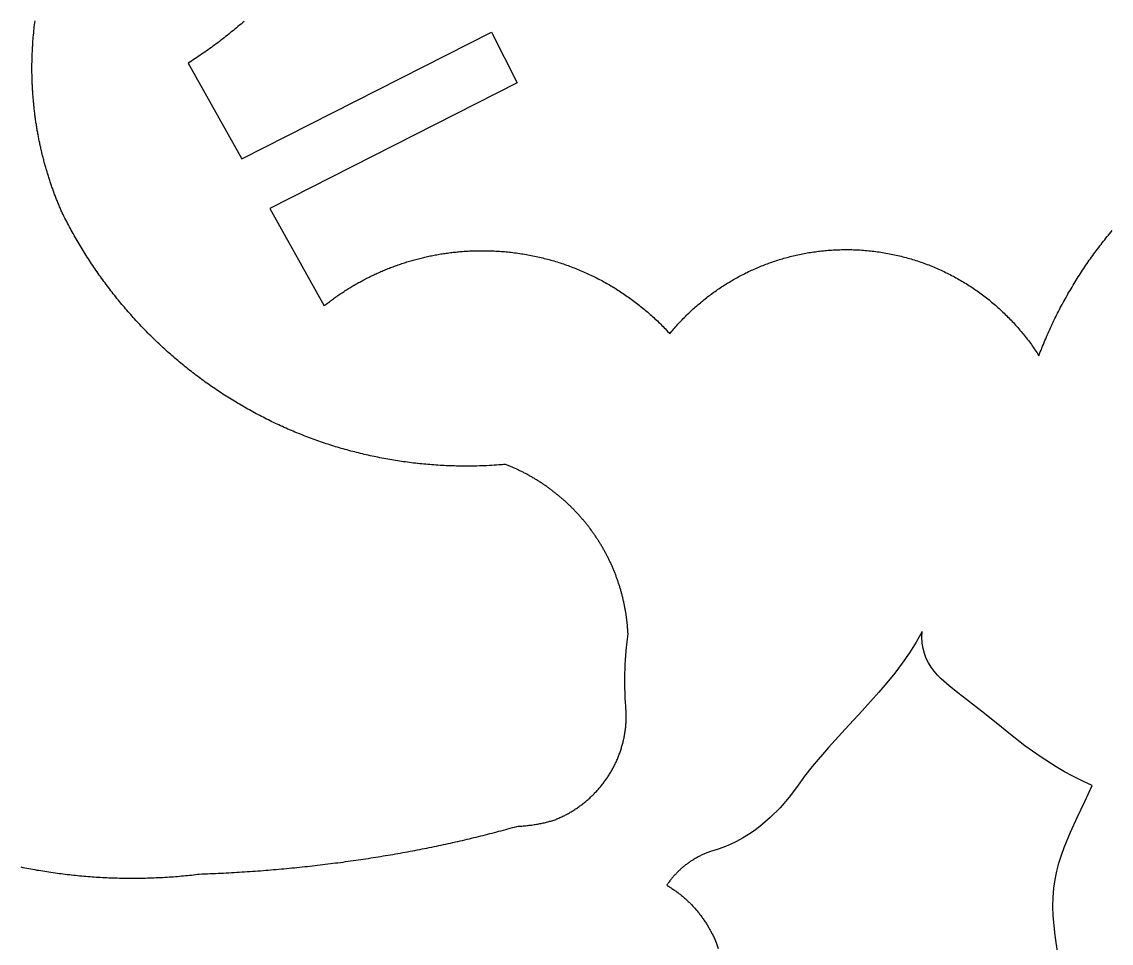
# Model space of a CAD drawing. Extents: x -331 to 1103, y -532 to 1751.
# Drawn here: x 73.6 to 306.9, y 904.9 to 1102.1 of the extents above; entities that cross this region are included whole.
import ezdxf

# ---------------------------------------------------------------- set-up
doc = ezdxf.new("R2010")
doc.units = 0
doc.layers.add('Default_Layer', color=1, linetype='CONTINUOUS')

msp = doc.modelspace()

# ---------------------------------------------------------------- linework, layer by layer
at = {"layer": 'Default_Layer'}
for points in [[(73.39, 921.21), (73.82, 921.13), (74.25, 921.04), (74.67, 920.96), (75.1, 920.88), (75.53, 920.8), (75.96, 920.72), (76.39, 920.64), (76.82, 920.56), (77.25, 920.49), (77.68, 920.42), (78.12, 920.35), (78.55, 920.28), (78.98, 920.21), (79.42, 920.14), (79.85, 920.08), (80.29, 920.01), (80.72, 919.95), (81.16, 919.89), (81.6, 919.83), (82.04, 919.78), (82.47, 919.72), (82.91, 919.67), (83.35, 919.62), (83.79, 919.57), (84.23, 919.52), (84.67, 919.47), (85.12, 919.42), (85.56, 919.38), (86, 919.34), (86.44, 919.3), (86.89, 919.26), (87.33, 919.22), (87.78, 919.18), (88.22, 919.15), (88.67, 919.12), (89.11, 919.08), (89.56, 919.05), (90.01, 919.03), (90.46, 919), (90.9, 918.98), (91.35, 918.95), (91.8, 918.93), (92.25, 918.91), (92.7, 918.89), (93.15, 918.88), (93.6, 918.86), (94.05, 918.85), (94.51, 918.84), (94.96, 918.83), (95.41, 918.82), (95.86, 918.82), (96.32, 918.81), (96.77, 918.81), (97.23, 918.81), (97.7, 918.81), (98.18, 918.81), (98.65, 918.82), (99.12, 918.82), (99.6, 918.83), (100.07, 918.84), (100.54, 918.85), (101.01, 918.87), (101.48, 918.88), (101.94, 918.9), (102.41, 918.92), (102.87, 918.94), (103.33, 918.96), (103.79, 918.99), (104.25, 919.01), (104.71, 919.04), (105.16, 919.07), (105.61, 919.1), (106.06, 919.13), (106.51, 919.17), (106.95, 919.2), (107.39, 919.24), (107.83, 919.28), (108.26, 919.32), (108.7, 919.36), (109.12, 919.4), (109.55, 919.45), (109.97, 919.49), (110.39, 919.54), (110.8, 919.59), (111.22, 919.64), (111.62, 919.69), (112.2, 919.71), (112.77, 919.73), (113.35, 919.76), (113.92, 919.78), (114.49, 919.8), (115.06, 919.83), (115.64, 919.86), (116.21, 919.88), (116.78, 919.91), (117.35, 919.94), (117.92, 919.97), (118.49, 920), (119.06, 920.03), (119.63, 920.07), (120.19, 920.1), (120.76, 920.14), (121.33, 920.17), (121.89, 920.21), (122.46, 920.25), (123.02, 920.29), (123.59, 920.33), (124.15, 920.37), (124.72, 920.41), (125.28, 920.45), (125.84, 920.5), (126.4, 920.54), (126.96, 920.59), (127.53, 920.64), (128.09, 920.69), (128.64, 920.73), (129.2, 920.78), (129.76, 920.84), (130.32, 920.89), (130.88, 920.94), (131.43, 920.99), (131.99, 921.05), (132.54, 921.11), (133.1, 921.16), (133.65, 921.22), (134.2, 921.28), (134.76, 921.34), (135.31, 921.4), (135.86, 921.46), (136.41, 921.52), (136.96, 921.59), (137.51, 921.65), (138.06, 921.72), (138.6, 921.78), (139.15, 921.85), (139.7, 921.92), (140.24, 921.99), (140.79, 922.06), (141.33, 922.13), (141.87, 922.2), (142.41, 922.27), (142.96, 922.35), (143.5, 922.42), (144.04, 922.5), (144.58, 922.57), (145.12, 922.65), (145.65, 922.73), (146.19, 922.81), (146.73, 922.89), (147.26, 922.97), (147.8, 923.05), (148.33, 923.13), (148.86, 923.21), (149.4, 923.3), (149.93, 923.38), (150.46, 923.47), (150.99, 923.56), (151.52, 923.65), (152.04, 923.73), (152.57, 923.82), (153.1, 923.91), (153.62, 924.01), (154.15, 924.1), (154.67, 924.19), (155.2, 924.28), (155.72, 924.38), (156.24, 924.48), (156.76, 924.57), (157.28, 924.67), (157.8, 924.77), (158.31, 924.87), (158.83, 924.97), (159.35, 925.07), (159.86, 925.17), (160.38, 925.27), (160.89, 925.37), (161.4, 925.48), (161.91, 925.58), (162.42, 925.69), (162.93, 925.8), (163.44, 925.9), (163.95, 926.01), (164.45, 926.12), (164.96, 926.23), (165.46, 926.34), (165.96, 926.45), (166.47, 926.56), (166.97, 926.68), (167.47, 926.79), (167.97, 926.91), (168.47, 927.02), (168.96, 927.14), (169.46, 927.26), (169.95, 927.37), (170.45, 927.49), (170.94, 927.61), (171.43, 927.73), (171.92, 927.85), (172.41, 927.97), (172.9, 928.1), (173.39, 928.22), (173.88, 928.34), (174.36, 928.47), (174.85, 928.59), (175.33, 928.72), (175.81, 928.85), (176.29, 928.98), (176.77, 929.11), (177.25, 929.23), (177.73, 929.36), (178.21, 929.5), (178.68, 929.63), (179.16, 929.76), (179.63, 929.89), (179.9, 929.91), (180.17, 929.93), (180.44, 929.94), (180.71, 929.96), (180.97, 929.99), (181.24, 930.01), (181.5, 930.04), (181.77, 930.07), (182.03, 930.1), (182.29, 930.13), (182.55, 930.16), (182.8, 930.19), (183.06, 930.23), (183.31, 930.27), (183.57, 930.31), (183.82, 930.35), (184.07, 930.4), (184.32, 930.44), (184.56, 930.49), (184.81, 930.54), (185.05, 930.59), (185.29, 930.64), (185.53, 930.69), (185.77, 930.74), (186, 930.8), (186.24, 930.86), (186.47, 930.92), (186.7, 930.98), (186.93, 931.04), (187.15, 931.1), (187.37, 931.17), (187.6, 931.23), (187.81, 931.32), (188.02, 931.4), (188.23, 931.49), (188.44, 931.58), (188.65, 931.67), (188.86, 931.77), (189.07, 931.86), (189.27, 931.96), (189.48, 932.06), (189.68, 932.16), (189.89, 932.26), (190.09, 932.37), (190.29, 932.47), (190.49, 932.58), (190.69, 932.69), (190.88, 932.8), (191.08, 932.91), (191.27, 933.03), (191.47, 933.15), (191.66, 933.26), (191.85, 933.38), (192.04, 933.51), (192.23, 933.63), (192.42, 933.75), (192.6, 933.88), (192.79, 934.01), (192.97, 934.14), (193.15, 934.27), (193.33, 934.4), (193.51, 934.54), (193.69, 934.67), (193.87, 934.81), (194.04, 934.95), (194.22, 935.09), (194.39, 935.23), (194.56, 935.38), (194.73, 935.52), (194.9, 935.67), (195.07, 935.82), (195.24, 935.97), (195.4, 936.12), (195.56, 936.27), (195.72, 936.43), (195.88, 936.58), (196.04, 936.74), (196.2, 936.9), (196.36, 937.06), (196.51, 937.22), (196.66, 937.38), (196.81, 937.55), (196.96, 937.71), (197.11, 937.88), (197.26, 938.05), (197.4, 938.22), (197.55, 938.39), (197.69, 938.56), (197.83, 938.73), (197.97, 938.91), (198.1, 939.08), (198.24, 939.26), (198.37, 939.44), (198.51, 939.62), (198.64, 939.8), (198.77, 939.98), (198.89, 940.17), (199.02, 940.35), (199.14, 940.54), (199.26, 940.72), (199.38, 940.91), (199.5, 941.1), (199.62, 941.29), (199.73, 941.49), (199.85, 941.68), (199.96, 941.87), (200.07, 942.07), (200.18, 942.26), (200.28, 942.46), (200.39, 942.66), (200.49, 942.86), (200.59, 943.06), (200.69, 943.26), (200.79, 943.46), (200.88, 943.67), (200.98, 943.87), (201.07, 944.08), (201.16, 944.28), (201.25, 944.49), (201.33, 944.7), (201.42, 944.91), (201.5, 945.12), (201.58, 945.33), (201.66, 945.54), (201.73, 945.76), (201.81, 945.97), (201.88, 946.19), (201.95, 946.4), (202.02, 946.62), (202.08, 946.84), (202.15, 947.06), (202.21, 947.28), (202.27, 947.5), (202.33, 947.72), (202.38, 947.94), (202.44, 948.16), (202.49, 948.39), (202.54, 948.61), (202.59, 948.84), (202.63, 949.06), (202.68, 949.29), (202.72, 949.52), (202.76, 949.74), (202.79, 949.97), (202.83, 950.2), (202.86, 950.43), (202.89, 950.66), (202.92, 950.9), (202.95, 951.13), (202.97, 951.36), (202.99, 951.59), (203.01, 951.83), (203.03, 952.06), (203.04, 952.3), (203.06, 952.54), (203.07, 952.77), (203.07, 953.01), (203.08, 953.25), (203.08, 953.49), (203.08, 953.72), (203.08, 953.88), (203.08, 954.02), (203.08, 954.17), (203.08, 954.3), (203.04, 954.68), (203.01, 955.07), (202.98, 955.46), (202.95, 955.86), (202.92, 956.27), (202.89, 956.68), (202.87, 957.09), (202.85, 957.51), (202.83, 957.94), (202.81, 958.37), (202.8, 958.8), (202.79, 959.24), (202.78, 959.67), (202.77, 960.11), (202.77, 960.55), (202.77, 960.99), (202.77, 961.32), (202.77, 961.65), (202.77, 961.98), (202.78, 962.31), (202.78, 962.64), (202.79, 962.96), (202.8, 963.29), (202.81, 963.61), (202.82, 963.94), (202.84, 964.26), (202.85, 964.58), (202.87, 964.9), (202.89, 965.22), (202.91, 965.54), (202.93, 965.86), (202.95, 966.17), (202.97, 966.49), (202.99, 966.8), (203.02, 967.11), (203.05, 967.42), (203.07, 967.73), (203.1, 968.03), (203.13, 968.33), (203.16, 968.64), (203.2, 968.93), (203.23, 969.23), (203.27, 969.53), (203.3, 969.82), (203.34, 970.11), (203.38, 970.39), (203.42, 970.68), (203.46, 970.96), (203.45, 971.16), (203.44, 971.35), (203.43, 971.54), (203.41, 971.74), (203.4, 971.93), (203.39, 972.12), (203.37, 972.32), (203.36, 972.51), (203.34, 972.7), (203.32, 972.89), (203.3, 973.09), (203.29, 973.28), (203.27, 973.47), (203.24, 973.66), (203.22, 973.85), (203.2, 974.04), (203.18, 974.23), (203.15, 974.42), (203.13, 974.61), (203.1, 974.8), (203.07, 974.99), (203.05, 975.18), (203.02, 975.37), (202.99, 975.56), (202.96, 975.74), (202.93, 975.93), (202.89, 976.12), (202.86, 976.31), (202.83, 976.49), (202.79, 976.68), (202.76, 976.87), (202.72, 977.05), (202.68, 977.24), (202.65, 977.42), (202.61, 977.61), (202.57, 977.79), (202.53, 977.98), (202.49, 978.16), (202.44, 978.34), (202.4, 978.53), (202.36, 978.71), (202.31, 978.89), (202.27, 979.08), (202.22, 979.26), (202.17, 979.44), (202.13, 979.62), (202.08, 979.8), (202.03, 979.98), (201.98, 980.16), (201.93, 980.34), (201.88, 980.52), (201.82, 980.7), (201.77, 980.88), (201.72, 981.06), (201.66, 981.24), (201.61, 981.42), (201.55, 981.6), (201.49, 981.77), (201.43, 981.95), (201.37, 982.13), (201.32, 982.3), (201.25, 982.48), (201.19, 982.66), (201.13, 982.83), (201.07, 983.01), (201.01, 983.18), (200.94, 983.35), (200.88, 983.53), (200.81, 983.7), (200.74, 983.87), (200.68, 984.05), (200.61, 984.22), (200.54, 984.39), (200.47, 984.56), (200.4, 984.73), (200.33, 984.9), (200.26, 985.07), (200.18, 985.24), (200.11, 985.41), (200.04, 985.58), (199.96, 985.75), (199.89, 985.92), (199.81, 986.09), (199.73, 986.26), (199.66, 986.42), (199.58, 986.59), (199.5, 986.76), (199.42, 986.92), (199.34, 987.09), (199.26, 987.25), (199.17, 987.42), (199.09, 987.58), (199.01, 987.75), (198.92, 987.91), (198.84, 988.07), (198.75, 988.23), (198.67, 988.4), (198.58, 988.56), (198.49, 988.72), (198.4, 988.88), (198.32, 989.04), (198.23, 989.2), (198.13, 989.36), (198.04, 989.52), (197.95, 989.68), (197.86, 989.84), (197.77, 989.99), (197.67, 990.15), (197.58, 990.31), (197.48, 990.46), (197.39, 990.62), (197.29, 990.77), (197.19, 990.93), (197.09, 991.08), (196.99, 991.24), (196.89, 991.39), (196.79, 991.55), (196.69, 991.7), (196.59, 991.85), (196.49, 992), (196.39, 992.15), (196.28, 992.3), (196.18, 992.45), (196.08, 992.6), (195.97, 992.75), (195.86, 992.9), (195.76, 993.05), (195.65, 993.2), (195.54, 993.35), (195.43, 993.49), (195.32, 993.64), (195.21, 993.78), (195.1, 993.93), (194.99, 994.07), (194.88, 994.22), (194.77, 994.36), (194.65, 994.51), (194.54, 994.65), (194.43, 994.79), (194.31, 994.93), (194.2, 995.07), (194.08, 995.22), (193.96, 995.36), (193.84, 995.5), (193.73, 995.63), (193.61, 995.77), (193.49, 995.91), (193.37, 996.05), (193.25, 996.19), (193.13, 996.32), (193, 996.46), (192.88, 996.59), (192.76, 996.73), (192.64, 996.86), (192.51, 997), (192.39, 997.13), (192.26, 997.26), (192.14, 997.4), (192.01, 997.53), (191.88, 997.66), (191.75, 997.79), (191.63, 997.92), (191.5, 998.05), (191.37, 998.18), (191.24, 998.31), (191.11, 998.43), (190.98, 998.56), (190.84, 998.69), (190.71, 998.81), (190.58, 998.94), (190.44, 999.06), (190.31, 999.19), (190.18, 999.31), (190.04, 999.44), (189.91, 999.56), (189.77, 999.68), (189.63, 999.8), (189.49, 999.92), (189.36, 1000.04), (189.22, 1000.16), (189.08, 1000.28), (188.94, 1000.4), (188.8, 1000.52), (188.66, 1000.64), (188.52, 1000.75), (188.38, 1000.87), (188.23, 1000.98), (188.09, 1001.1), (187.95, 1001.21), (187.8, 1001.33), (187.66, 1001.44), (187.51, 1001.55), (187.37, 1001.67), (187.22, 1001.78), (187.08, 1001.89), (186.93, 1002), (186.78, 1002.11), (186.63, 1002.22), (186.48, 1002.32), (186.33, 1002.43), (186.19, 1002.54), (186.04, 1002.64), (185.88, 1002.75), (185.73, 1002.85), (185.58, 1002.96), (185.43, 1003.06), (185.28, 1003.17), (185.12, 1003.27), (184.97, 1003.37), (184.82, 1003.47), (184.66, 1003.57), (184.51, 1003.67), (184.35, 1003.77), (184.19, 1003.87), (184.04, 1003.97), (183.88, 1004.06), (183.72, 1004.16), (183.57, 1004.26), (183.41, 1004.35), (183.25, 1004.45), (183.09, 1004.54), (182.93, 1004.63), (182.77, 1004.72), (182.61, 1004.82), (182.45, 1004.91), (182.28, 1005), (182.12, 1005.09), (181.96, 1005.18), (181.8, 1005.27), (181.63, 1005.35), (181.47, 1005.44), (181.3, 1005.53), (181.14, 1005.61), (180.97, 1005.7), (180.81, 1005.78), (180.64, 1005.86), (180.47, 1005.95), (180.31, 1006.03), (180.14, 1006.11), (179.97, 1006.19), (179.8, 1006.27), (179.63, 1006.35), (179.47, 1006.43), (179.3, 1006.51), (179.13, 1006.58), (178.95, 1006.66), (178.78, 1006.74), (178.61, 1006.81), (178.44, 1006.89), (178.27, 1006.96), (178.1, 1007.03), (177.92, 1007.1), (177.75, 1007.18), (177.57, 1007.25), (177.4, 1007.32), (177.23, 1007.38), (176.99, 1007.36), (176.75, 1007.34), (176.51, 1007.32), (176.27, 1007.3), (176.03, 1007.28), (175.78, 1007.27), (175.29, 1007.23), (174.78, 1007.2), (174.27, 1007.17), (173.75, 1007.14), (173.23, 1007.12), (172.7, 1007.1), (172.17, 1007.08), (171.63, 1007.06), (171.09, 1007.05), (170.55, 1007.04), (170, 1007.03), (169.73, 1007.03), (169.46, 1007.03), (169.18, 1007.03), (168.91, 1007.02), (168.46, 1007.03), (168.02, 1007.03), (167.58, 1007.03), (167.13, 1007.04), (166.69, 1007.05), (166.25, 1007.06), (165.81, 1007.07), (165.37, 1007.09), (164.93, 1007.11), (164.49, 1007.12), (164.05, 1007.15), (163.61, 1007.17), (163.18, 1007.19), (162.74, 1007.22), (162.3, 1007.25), (161.87, 1007.28), (161.43, 1007.31), (160.99, 1007.35), (160.56, 1007.38), (160.13, 1007.42), (159.69, 1007.46), (159.26, 1007.5), (158.83, 1007.55), (158.39, 1007.59), (157.96, 1007.64), (157.53, 1007.69), (157.1, 1007.74), (156.67, 1007.8), (156.24, 1007.85), (155.82, 1007.91), (155.39, 1007.97), (154.96, 1008.03), (154.53, 1008.09), (154.11, 1008.16), (153.68, 1008.22), (153.26, 1008.29), (152.83, 1008.36), (152.41, 1008.43), (151.99, 1008.51), (151.57, 1008.58), (151.14, 1008.66), (150.72, 1008.74), (150.3, 1008.82), (149.88, 1008.91), (149.46, 1008.99), (149.05, 1009.08), (148.63, 1009.17), (148.21, 1009.26), (147.79, 1009.35), (147.38, 1009.44), (146.96, 1009.54), (146.55, 1009.64), (146.14, 1009.74), (145.72, 1009.84), (145.31, 1009.94), (144.9, 1010.05), (144.49, 1010.15), (144.08, 1010.26), (143.67, 1010.37), (143.26, 1010.48), (142.85, 1010.6), (142.44, 1010.71), (142.04, 1010.83), (141.63, 1010.95), (141.23, 1011.07), (140.82, 1011.19), (140.42, 1011.32), (140.02, 1011.44), (139.61, 1011.57), (139.21, 1011.7), (138.81, 1011.83), (138.41, 1011.96), (138.01, 1012.1), (137.61, 1012.23), (137.22, 1012.37), (136.82, 1012.51), (136.42, 1012.65), (136.03, 1012.8), (135.63, 1012.94), (135.24, 1013.09), (134.85, 1013.24), (134.46, 1013.39), (134.06, 1013.54), (133.67, 1013.69), (133.28, 1013.84), (132.9, 1014), (132.51, 1014.16), (132.12, 1014.32), (131.73, 1014.48), (131.35, 1014.64), (130.96, 1014.81), (130.58, 1014.97), (130.2, 1015.14), (129.82, 1015.31), (129.43, 1015.48), (129.05, 1015.65), (128.68, 1015.83), (128.3, 1016), (127.92, 1016.18), (127.54, 1016.36), (127.17, 1016.54), (126.79, 1016.72), (126.42, 1016.91), (126.04, 1017.09), (125.67, 1017.28), (125.3, 1017.47), (124.93, 1017.66), (124.56, 1017.85), (124.19, 1018.05), (123.82, 1018.24), (123.46, 1018.44), (123.09, 1018.63), (122.73, 1018.83), (122.36, 1019.04), (122, 1019.24), (121.64, 1019.44), (121.28, 1019.65), (120.92, 1019.86), (120.56, 1020.06), (120.2, 1020.27), (119.84, 1020.49), (119.49, 1020.7), (119.13, 1020.91), (118.78, 1021.13), (118.42, 1021.35), (118.07, 1021.57), (117.72, 1021.79), (117.37, 1022.01), (117.02, 1022.23), (116.67, 1022.46), (116.32, 1022.69), (115.98, 1022.92), (115.63, 1023.14), (115.29, 1023.38), (114.94, 1023.61), (114.6, 1023.84), (114.26, 1024.08), (113.92, 1024.31), (113.58, 1024.55), (113.24, 1024.79), (112.91, 1025.03), (112.57, 1025.28), (112.24, 1025.52), (111.9, 1025.77), (111.57, 1026.01), (111.24, 1026.26), (110.91, 1026.51), (110.58, 1026.76), (110.25, 1027.02), (109.92, 1027.27), (109.6, 1027.52), (109.27, 1027.78), (108.95, 1028.04), (108.62, 1028.3), (108.3, 1028.56), (107.98, 1028.82), (107.66, 1029.09), (107.34, 1029.35), (107.03, 1029.62), (106.71, 1029.88), (106.39, 1030.15), (106.08, 1030.42), (105.77, 1030.7), (105.46, 1030.97), (105.15, 1031.24), (104.84, 1031.52), (104.53, 1031.8), (104.22, 1032.07), (103.91, 1032.35), (103.61, 1032.64), (103.31, 1032.92), (103, 1033.2), (102.7, 1033.49), (102.4, 1033.77), (102.1, 1034.06), (101.81, 1034.35), (101.51, 1034.64), (101.22, 1034.93), (100.92, 1035.22), (100.63, 1035.52), (100.34, 1035.81), (100.05, 1036.11), (99.76, 1036.41), (99.47, 1036.71), (99.18, 1037.01), (98.9, 1037.31), (98.62, 1037.61), (98.33, 1037.91), (98.05, 1038.22), (97.77, 1038.53), (97.49, 1038.83), (97.21, 1039.14), (96.94, 1039.45), (96.66, 1039.76), (96.39, 1040.08), (96.12, 1040.39), (95.84, 1040.71), (95.57, 1041.02), (95.31, 1041.34), (95.04, 1041.66), (94.77, 1041.98), (94.51, 1042.3), (94.24, 1042.62), (93.98, 1042.94), (93.72, 1043.27), (93.46, 1043.59), (93.2, 1043.92), (92.95, 1044.25), (92.69, 1044.58), (92.44, 1044.91), (92.18, 1045.24), (91.93, 1045.57), (91.68, 1045.91), (91.43, 1046.24), (91.18, 1046.58), (90.94, 1046.91), (90.69, 1047.25), (90.45, 1047.59), (90.21, 1047.93), (89.97, 1048.27), (89.73, 1048.62), (89.49, 1048.96), (89.25, 1049.31), (89.02, 1049.65), (88.79, 1050), (88.55, 1050.35), (88.32, 1050.7), (88.09, 1051.05), (87.87, 1051.4), (87.64, 1051.75), (87.41, 1052.1), (87.19, 1052.46), (86.97, 1052.81), (86.75, 1053.17), (86.53, 1053.53), (86.31, 1053.89), (86.09, 1054.25), (85.88, 1054.61), (85.67, 1054.97), (85.45, 1055.33), (85.24, 1055.7), (85.03, 1056.06), (84.83, 1056.43), (84.62, 1056.8), (84.42, 1057.16), (84.21, 1057.53), (84.01, 1057.9), (83.81, 1058.27), (83.61, 1058.65), (83.41, 1059.02), (83.22, 1059.39), (83.03, 1059.77), (82.83, 1060.14), (82.64, 1060.52), (82.45, 1060.9), (82.26, 1061.28), (82.17, 1061.49), (82.07, 1061.71), (81.98, 1061.92), (81.89, 1062.14), (81.79, 1062.35), (81.7, 1062.57), (81.61, 1062.79), (81.52, 1063), (81.43, 1063.22), (81.34, 1063.44), (81.25, 1063.66), (81.16, 1063.88), (81.07, 1064.1), (80.98, 1064.32), (80.9, 1064.54), (80.81, 1064.76), (80.73, 1064.99), (80.64, 1065.21), (80.56, 1065.43), (80.47, 1065.66), (80.39, 1065.88), (80.31, 1066.1), (80.23, 1066.33), (80.15, 1066.56), (80.07, 1066.78), (79.99, 1067.01), (79.91, 1067.24), (79.83, 1067.46), (79.75, 1067.69), (79.68, 1067.92), (79.6, 1068.15), (79.53, 1068.38), (79.45, 1068.61), (79.38, 1068.84), (79.3, 1069.07), (79.23, 1069.3), (79.16, 1069.53), (79.09, 1069.77), (79.02, 1070), (78.95, 1070.23), (78.88, 1070.47), (78.81, 1070.7), (78.74, 1070.94), (78.68, 1071.17), (78.61, 1071.41), (78.54, 1071.64), (78.48, 1071.88), (78.42, 1072.12), (78.35, 1072.35), (78.29, 1072.59), (78.23, 1072.83), (78.17, 1073.07), (78.11, 1073.31), (78.05, 1073.55), (77.99, 1073.79), (77.93, 1074.03), (77.87, 1074.27), (77.82, 1074.51), (77.76, 1074.75), (77.7, 1074.99), (77.65, 1075.23), (77.6, 1075.48), (77.54, 1075.72), (77.49, 1075.96), (77.44, 1076.21), (77.39, 1076.45), (77.34, 1076.69), (77.29, 1076.94), (77.24, 1077.18), (77.19, 1077.43), (77.15, 1077.68), (77.1, 1077.92), (77.05, 1078.17), (77.01, 1078.42), (76.97, 1078.66), (76.92, 1078.91), (76.88, 1079.16), (76.84, 1079.41), (76.8, 1079.66), (76.76, 1079.91), (76.72, 1080.16), (76.68, 1080.4), (76.64, 1080.65), (76.6, 1080.91), (76.57, 1081.16), (76.53, 1081.41), (76.5, 1081.66), (76.46, 1081.91), (76.43, 1082.16), (76.4, 1082.41), (76.37, 1082.67), (76.34, 1082.92), (76.31, 1083.17), (76.28, 1083.43), (76.25, 1083.68), (76.22, 1083.94), (76.2, 1084.19), (76.17, 1084.44), (76.15, 1084.7), (76.12, 1084.95), (76.1, 1085.21), (76.08, 1085.47), (76.05, 1085.72), (76.03, 1085.98), (76.01, 1086.24), (75.99, 1086.49), (75.98, 1086.75), (75.96, 1087.01), (75.94, 1087.27), (75.93, 1087.52), (75.91, 1087.78), (75.9, 1088.04), (75.88, 1088.3), (75.87, 1088.56), (75.86, 1088.82), (75.85, 1089.08), (75.84, 1089.34), (75.83, 1089.6), (75.82, 1089.86), (75.81, 1090.12), (75.81, 1090.38), (75.8, 1090.64), (75.8, 1090.9), (75.79, 1091.16), (75.79, 1091.42), (75.79, 1091.68), (75.79, 1091.95), (75.79, 1092.21), (75.79, 1092.66), (75.79, 1093.11), (75.8, 1093.55), (75.81, 1094), (75.82, 1094.45), (75.83, 1094.89), (75.85, 1095.34), (75.87, 1095.78), (75.89, 1096.22), (75.91, 1096.67), (75.94, 1097.11), (75.97, 1097.55), (76, 1097.99), (76.03, 1098.43), (76.07, 1098.87), (76.11, 1099.31), (76.15, 1099.75), (76.19, 1100.19), (76.24, 1100.62), (76.29, 1101.06), (76.34, 1101.5), (76.39, 1101.93), (76.45, 1102.36)], [(121.21, 1102.23), (120.88, 1101.95), (120.56, 1101.67), (120.24, 1101.4), (119.91, 1101.12), (119.59, 1100.85), (119.26, 1100.58), (118.93, 1100.31), (118.6, 1100.04), (118.27, 1099.78), (117.94, 1099.51), (117.61, 1099.25), (117.27, 1098.98), (116.93, 1098.72), (116.6, 1098.46), (116.26, 1098.2), (115.92, 1097.94), (115.58, 1097.68), (115.24, 1097.43), (114.9, 1097.18), (114.55, 1096.92), (114.21, 1096.67), (113.86, 1096.42), (113.51, 1096.17), (113.16, 1095.92), (112.81, 1095.68), (112.46, 1095.43), (112.11, 1095.19), (111.76, 1094.94), (111.4, 1094.7), (111.05, 1094.46), (110.69, 1094.22), (110.33, 1093.99), (109.97, 1093.75), (109.61, 1093.52), (109.25, 1093.28), (120.75, 1072.81), (174.21, 1099.96), (179.73, 1089.09), (126.72, 1062.18), (138.4, 1041.37), (138.61, 1041.54), (138.83, 1041.71), (139.05, 1041.88), (139.27, 1042.05), (139.49, 1042.22), (139.71, 1042.38), (139.93, 1042.55), (140.15, 1042.71), (140.37, 1042.87), (140.6, 1043.04), (140.82, 1043.2), (141.05, 1043.36), (141.27, 1043.52), (141.5, 1043.67), (141.73, 1043.83), (141.96, 1043.98), (142.19, 1044.14), (142.42, 1044.29), (142.65, 1044.44), (142.89, 1044.59), (143.12, 1044.74), (143.36, 1044.89), (143.59, 1045.04), (143.83, 1045.18), (144.07, 1045.33), (144.3, 1045.47), (144.54, 1045.61), (144.78, 1045.76), (145.02, 1045.89), (145.26, 1046.03), (145.51, 1046.17), (145.75, 1046.31), (145.99, 1046.44), (146.24, 1046.58), (146.48, 1046.71), (146.73, 1046.84), (146.98, 1046.97), (147.22, 1047.1), (147.47, 1047.23), (147.72, 1047.36), (147.97, 1047.48), (148.22, 1047.6), (148.48, 1047.73), (148.73, 1047.85), (148.98, 1047.97), (149.24, 1048.09), (149.49, 1048.21), (149.75, 1048.32), (150, 1048.44), (150.26, 1048.55), (150.52, 1048.67), (150.77, 1048.78), (151.03, 1048.89), (151.29, 1049), (151.55, 1049.1), (151.82, 1049.21), (152.08, 1049.32), (152.34, 1049.42), (152.6, 1049.52), (152.87, 1049.62), (153.13, 1049.72), (153.4, 1049.82), (153.66, 1049.92), (153.93, 1050.01), (154.2, 1050.11), (154.47, 1050.2), (154.73, 1050.29), (155, 1050.38), (155.27, 1050.47), (155.54, 1050.56), (155.82, 1050.65), (156.09, 1050.73), (156.36, 1050.81), (156.63, 1050.9), (156.91, 1050.98), (157.18, 1051.06), (157.46, 1051.13), (157.73, 1051.21), (158.01, 1051.29), (158.29, 1051.36), (158.56, 1051.43), (158.84, 1051.5), (159.12, 1051.57), (159.4, 1051.64), (159.68, 1051.71), (159.96, 1051.77), (160.24, 1051.83), (160.52, 1051.9), (160.8, 1051.96), (161.09, 1052.02), (161.37, 1052.07), (161.65, 1052.13), (161.94, 1052.19), (162.22, 1052.24), (162.51, 1052.29), (162.79, 1052.34), (163.08, 1052.39), (163.37, 1052.44), (163.65, 1052.48), (163.94, 1052.53), (164.23, 1052.57), (164.52, 1052.61), (164.81, 1052.65), (165.1, 1052.69), (165.39, 1052.73), (165.68, 1052.76), (165.97, 1052.8), (166.26, 1052.83), (166.55, 1052.86), (166.85, 1052.89), (167.14, 1052.92), (167.43, 1052.95), (167.73, 1052.97), (168.02, 1052.99), (168.32, 1053.01), (168.61, 1053.03), (168.91, 1053.05), (169.2, 1053.07), (169.5, 1053.09), (169.8, 1053.1), (170.1, 1053.11), (170.39, 1053.12), (170.69, 1053.13), (170.99, 1053.14), (171.29, 1053.14), (171.59, 1053.15), (171.89, 1053.15), (172.19, 1053.15), (172.56, 1053.15), (172.93, 1053.15), (173.31, 1053.14), (173.68, 1053.13), (174.05, 1053.12), (174.42, 1053.11), (174.79, 1053.09), (175.15, 1053.07), (175.52, 1053.05), (175.89, 1053.03), (176.26, 1053), (176.62, 1052.97), (176.99, 1052.94), (177.35, 1052.91), (177.71, 1052.87), (178.08, 1052.84), (178.44, 1052.8), (178.8, 1052.75), (179.16, 1052.71), (179.52, 1052.66), (179.88, 1052.61), (180.24, 1052.56), (180.6, 1052.5), (180.95, 1052.45), (181.31, 1052.39), (181.67, 1052.33), (182.02, 1052.26), (182.37, 1052.2), (182.73, 1052.13), (183.08, 1052.06), (183.43, 1051.99), (183.78, 1051.91), (184.13, 1051.83), (184.48, 1051.75), (184.83, 1051.67), (185.18, 1051.59), (185.52, 1051.5), (185.87, 1051.41), (186.21, 1051.32), (186.56, 1051.23), (186.9, 1051.14), (187.24, 1051.04), (187.58, 1050.94), (187.92, 1050.84), (188.26, 1050.73), (188.6, 1050.63), (188.94, 1050.52), (189.27, 1050.41), (189.61, 1050.3), (189.94, 1050.18), (190.28, 1050.07), (190.61, 1049.95), (190.94, 1049.83), (191.27, 1049.71), (191.6, 1049.58), (191.93, 1049.45), (192.26, 1049.32), (192.58, 1049.19), (192.91, 1049.06), (193.23, 1048.93), (193.55, 1048.79), (193.88, 1048.65), (194.2, 1048.51), (194.52, 1048.36), (194.84, 1048.22), (195.15, 1048.07), (195.47, 1047.92), (195.79, 1047.77), (196.1, 1047.62), (196.41, 1047.46), (196.73, 1047.31), (197.04, 1047.15), (197.35, 1046.99), (197.66, 1046.82), (197.96, 1046.66), (198.27, 1046.49), (198.58, 1046.32), (198.88, 1046.15), (199.18, 1045.98), (199.48, 1045.81), (199.79, 1045.63), (200.08, 1045.45), (200.38, 1045.27), (200.68, 1045.09), (200.97, 1044.91), (201.27, 1044.72), (201.56, 1044.53), (201.85, 1044.34), (202.14, 1044.15), (202.43, 1043.96), (202.72, 1043.77), (203.01, 1043.57), (203.29, 1043.37), (203.58, 1043.17), (203.86, 1042.97), (204.14, 1042.77), (204.42, 1042.56), (204.7, 1042.35), (204.98, 1042.15), (205.25, 1041.94), (205.53, 1041.72), (205.8, 1041.51), (206.07, 1041.29), (206.34, 1041.08), (206.61, 1040.86), (206.88, 1040.64), (207.15, 1040.42), (207.41, 1040.19), (207.67, 1039.97), (207.94, 1039.74), (208.2, 1039.51), (208.46, 1039.28), (208.71, 1039.05), (208.97, 1038.81), (209.22, 1038.58), (209.48, 1038.34), (209.73, 1038.1), (209.98, 1037.86), (210.23, 1037.62), (210.47, 1037.38), (210.72, 1037.13), (210.96, 1036.89), (211.21, 1036.64), (211.45, 1036.39), (211.69, 1036.14), (211.93, 1035.88), (212.16, 1035.63), (212.4, 1035.37), (212.61, 1035.63), (212.82, 1035.89), (213.04, 1036.14), (213.25, 1036.4), (213.47, 1036.65), (213.69, 1036.9), (213.91, 1037.15), (214.14, 1037.39), (214.36, 1037.64), (214.59, 1037.88), (214.82, 1038.13), (215.05, 1038.37), (215.28, 1038.61), (215.51, 1038.84), (215.75, 1039.08), (215.98, 1039.31), (216.22, 1039.55), (216.46, 1039.78), (216.7, 1040.01), (216.94, 1040.24), (217.19, 1040.46), (217.43, 1040.69), (217.68, 1040.91), (217.93, 1041.13), (218.18, 1041.35), (218.43, 1041.57), (218.68, 1041.79), (218.94, 1042), (219.19, 1042.21), (219.45, 1042.42), (219.71, 1042.63), (219.97, 1042.84), (220.23, 1043.05), (220.49, 1043.25), (220.75, 1043.45), (221.02, 1043.65), (221.29, 1043.85), (221.55, 1044.05), (221.82, 1044.24), (222.1, 1044.44), (222.37, 1044.63), (222.64, 1044.82), (222.92, 1045.01), (223.19, 1045.19), (223.47, 1045.38), (223.75, 1045.56), (224.03, 1045.74), (224.31, 1045.92), (224.59, 1046.1), (224.88, 1046.27), (225.16, 1046.44), (225.45, 1046.61), (225.74, 1046.78), (226.02, 1046.95), (226.31, 1047.12), (226.61, 1047.28), (226.9, 1047.44), (227.19, 1047.6), (227.49, 1047.76), (227.78, 1047.91), (228.08, 1048.07), (228.38, 1048.22), (228.68, 1048.37), (228.98, 1048.51), (229.28, 1048.66), (229.58, 1048.8), (229.89, 1048.95), (230.19, 1049.08), (230.5, 1049.22), (230.81, 1049.36), (231.12, 1049.49), (231.43, 1049.62), (231.74, 1049.75), (232.05, 1049.88), (232.36, 1050), (232.68, 1050.12), (232.99, 1050.24), (233.31, 1050.36), (233.62, 1050.48), (233.94, 1050.59), (234.26, 1050.71), (234.58, 1050.82), (234.9, 1050.92), (235.22, 1051.03), (235.55, 1051.13), (235.87, 1051.23), (236.2, 1051.33), (236.52, 1051.43), (236.85, 1051.52), (237.18, 1051.62), (237.5, 1051.71), (237.83, 1051.79), (238.16, 1051.88), (238.49, 1051.96), (238.83, 1052.04), (239.16, 1052.12), (239.49, 1052.2), (239.83, 1052.27), (240.16, 1052.34), (240.5, 1052.41), (240.84, 1052.48), (241.18, 1052.55), (241.52, 1052.61), (241.85, 1052.67), (242.2, 1052.73), (242.54, 1052.78), (242.88, 1052.83), (243.22, 1052.88), (243.57, 1052.93), (243.91, 1052.98), (244.26, 1053.02), (244.6, 1053.06), (244.95, 1053.1), (245.29, 1053.14), (245.64, 1053.17), (245.99, 1053.2), (246.34, 1053.23), (246.69, 1053.26), (247.04, 1053.28), (247.39, 1053.3), (247.75, 1053.32), (248.1, 1053.34), (248.45, 1053.35), (248.81, 1053.36), (249.16, 1053.37), (249.52, 1053.38), (249.87, 1053.38), (250.23, 1053.38), (250.61, 1053.38), (250.99, 1053.38), (251.37, 1053.37), (251.73, 1053.36), (252.1, 1053.35), (252.45, 1053.34), (252.79, 1053.32), (252.96, 1053.31), (253.13, 1053.3), (253.5, 1053.27), (253.88, 1053.25), (254.26, 1053.22), (254.63, 1053.18), (255.01, 1053.15), (255.38, 1053.11), (255.75, 1053.07), (256.12, 1053.02), (256.5, 1052.98), (256.87, 1052.93), (257.23, 1052.88), (257.6, 1052.82), (257.97, 1052.76), (258.34, 1052.7), (258.7, 1052.64), (259.07, 1052.57), (259.43, 1052.5), (259.79, 1052.43), (260.15, 1052.36), (260.51, 1052.28), (260.87, 1052.2), (261.23, 1052.12), (261.59, 1052.04), (261.95, 1051.95), (262.3, 1051.86), (262.66, 1051.77), (263.01, 1051.68), (263.36, 1051.58), (263.71, 1051.48), (264.06, 1051.38), (264.41, 1051.27), (264.76, 1051.17), (265.1, 1051.06), (265.45, 1050.94), (265.79, 1050.83), (266.14, 1050.71), (266.48, 1050.59), (266.82, 1050.47), (267.16, 1050.34), (267.5, 1050.22), (267.84, 1050.09), (268.17, 1049.96), (268.51, 1049.82), (268.84, 1049.69), (269.17, 1049.55), (269.5, 1049.41), (269.83, 1049.26), (270.16, 1049.12), (270.49, 1048.97), (270.81, 1048.82), (271.14, 1048.66), (271.46, 1048.51), (271.78, 1048.35), (272.1, 1048.19), (272.42, 1048.03), (272.74, 1047.86), (273.06, 1047.7), (273.37, 1047.53), (273.69, 1047.36), (274, 1047.18), (274.31, 1047.01), (274.62, 1046.83), (274.93, 1046.65), (275.24, 1046.47), (275.54, 1046.28), (275.84, 1046.09), (276.15, 1045.9), (276.45, 1045.71), (276.75, 1045.52), (277.05, 1045.32), (277.34, 1045.13), (277.64, 1044.93), (277.93, 1044.73), (278.22, 1044.52), (278.51, 1044.32), (278.8, 1044.11), (279.09, 1043.9), (279.37, 1043.69), (279.66, 1043.47), (279.94, 1043.25), (280.22, 1043.04), (280.5, 1042.82), (280.78, 1042.59), (281.05, 1042.37), (281.33, 1042.14), (281.6, 1041.91), (281.87, 1041.68), (282.14, 1041.45), (282.41, 1041.22), (282.68, 1040.98), (282.94, 1040.74), (283.2, 1040.5), (283.46, 1040.26), (283.72, 1040.02), (283.98, 1039.77), (284.24, 1039.52), (284.49, 1039.28), (284.74, 1039.02), (284.99, 1038.77), (285.24, 1038.52), (285.49, 1038.26), (285.73, 1038), (285.98, 1037.74), (286.22, 1037.48), (286.46, 1037.21), (286.7, 1036.95), (286.93, 1036.68), (287.17, 1036.41), (287.4, 1036.14), (287.63, 1035.87), (287.86, 1035.59), (288.08, 1035.32), (288.31, 1035.04), (288.53, 1034.76), (288.75, 1034.48), (288.97, 1034.19), (289.19, 1033.91), (289.4, 1033.62), (289.62, 1033.33), (289.83, 1033.05), (290.03, 1032.75), (290.24, 1032.46), (290.45, 1032.17), (290.65, 1031.87), (290.85, 1031.57), (291.05, 1031.27), (291.25, 1030.97), (291.44, 1030.67), (291.6, 1031.08), (291.75, 1031.48), (291.91, 1031.88), (292.07, 1032.29), (292.23, 1032.69), (292.4, 1033.09), (292.56, 1033.49), (292.73, 1033.89), (292.9, 1034.29), (293.07, 1034.68), (293.24, 1035.08), (293.41, 1035.48), (293.59, 1035.87), (293.77, 1036.26), (293.95, 1036.65), (294.13, 1037.05), (294.31, 1037.44), (294.5, 1037.82), (294.68, 1038.21), (294.87, 1038.6), (295.06, 1038.98), (295.25, 1039.37), (295.44, 1039.75), (295.64, 1040.13), (295.84, 1040.52), (296.03, 1040.9), (296.23, 1041.28), (296.44, 1041.65), (296.64, 1042.03), (296.84, 1042.41), (297.05, 1042.78), (297.26, 1043.16), (297.47, 1043.53), (297.68, 1043.9), (297.89, 1044.27), (298.11, 1044.64), (298.33, 1045.01), (298.54, 1045.37), (298.76, 1045.74), (298.98, 1046.11), (299.21, 1046.47), (299.43, 1046.83), (299.66, 1047.19), (299.89, 1047.55), (300.12, 1047.91), (300.35, 1048.27), (300.58, 1048.63), (300.81, 1048.98), (301.05, 1049.33), (301.29, 1049.69), (301.52, 1050.04), (301.76, 1050.39), (302.01, 1050.74), (302.25, 1051.09), (302.5, 1051.43), (302.74, 1051.78), (302.99, 1052.12), (303.24, 1052.47), (303.49, 1052.81), (303.74, 1053.15), (304, 1053.49), (304.25, 1053.83), (304.51, 1054.16), (304.77, 1054.5), (305.03, 1054.83), (305.29, 1055.17), (305.55, 1055.5), (305.82, 1055.83), (306.08, 1056.16), (306.35, 1056.49), (306.62, 1056.81), (306.89, 1057.14), (307.16, 1057.46)], [(295.47, 902.61), (294.92, 906.53), (294.54, 910.72), (294.46, 912.78), (294.5, 914.76), (294.66, 916.66), (294.93, 918.5), (295.29, 920.28), (295.73, 922.02), (296.26, 923.71), (296.85, 925.38), (298.2, 928.65), (299.71, 931.91), (301.3, 935.22), (302.89, 938.66), (300.83, 939.58), (298.85, 940.55), (296.96, 941.57), (295.15, 942.62), (291.71, 944.83), (288.47, 947.17), (285.35, 949.58), (282.27, 952.06), (279.16, 954.57), (275.95, 957.08), (274.07, 958.51), (272.24, 959.96), (270.53, 961.49), (269.75, 962.28), (269.03, 963.12), (268.38, 963.99), (267.8, 964.9), (267.31, 965.87), (266.92, 966.89), (266.63, 967.97), (266.45, 969.13), (266.39, 970.35), (266.47, 971.65), (265.15, 969.31), (263.71, 967.04), (262.19, 964.86), (260.58, 962.73), (258.9, 960.66), (257.17, 958.63), (253.59, 954.66), (249.96, 950.74), (246.36, 946.8), (242.91, 942.75), (241.28, 940.66), (239.72, 938.52), (237.94, 936.14), (236.01, 933.89), (233.91, 931.79), (231.66, 929.86), (230.47, 928.98), (229.24, 928.14), (227.98, 927.37), (226.68, 926.66), (225.33, 926.02), (223.95, 925.44), (222.54, 924.94), (221.08, 924.51), (221.08, 924.51), (220.9, 924.45), (220.72, 924.38), (220.54, 924.31), (220.36, 924.24), (220.18, 924.17), (220, 924.1), (219.83, 924.02), (219.65, 923.95), (219.48, 923.87), (219.31, 923.79), (219.13, 923.71), (218.96, 923.62), (218.79, 923.54), (218.63, 923.45), (218.46, 923.36), (218.29, 923.27), (218.13, 923.18), (217.96, 923.09), (217.8, 923), (217.64, 922.9), (217.48, 922.8), (217.32, 922.7), (217.16, 922.6), (217, 922.5), (216.85, 922.4), (216.69, 922.29), (216.54, 922.19), (216.39, 922.08), (216.24, 921.97), (216.09, 921.86), (215.94, 921.75), (215.79, 921.64), (215.64, 921.52), (215.5, 921.4), (215.35, 921.29), (215.21, 921.17), (215.07, 921.05), (214.93, 920.92), (214.79, 920.8), (214.65, 920.68), (214.52, 920.55), (214.38, 920.42), (214.25, 920.3), (214.12, 920.17), (213.98, 920.03), (213.85, 919.9), (213.73, 919.77), (213.6, 919.63), (213.47, 919.5), (213.35, 919.36), (213.22, 919.22), (213.1, 919.08), (212.98, 918.94), (212.86, 918.79), (212.74, 918.65), (212.63, 918.5), (212.51, 918.36), (212.4, 918.21), (212.28, 918.06), (212.17, 917.91), (212.06, 917.76), (211.95, 917.61), (211.85, 917.45), (211.74, 917.3), (211.93, 917.19), (212.11, 917.07), (212.3, 916.96), (212.48, 916.85), (212.66, 916.73), (212.85, 916.61), (213.03, 916.49), (213.2, 916.37), (213.38, 916.25), (213.56, 916.13), (213.73, 916), (213.91, 915.88), (214.08, 915.75), (214.25, 915.62), (214.42, 915.49), (214.59, 915.36), (214.76, 915.23), (214.92, 915.09), (215.09, 914.96), (215.25, 914.82), (215.41, 914.68), (215.57, 914.54), (215.73, 914.4), (215.89, 914.26), (216.05, 914.11), (216.21, 913.97), (216.36, 913.82), (216.51, 913.67), (216.67, 913.53), (216.82, 913.38), (216.97, 913.22), (217.11, 913.07), (217.26, 912.92), (217.41, 912.76), (217.55, 912.6), (217.69, 912.45), (217.83, 912.29), (217.97, 912.13), (218.11, 911.96), (218.25, 911.8), (218.39, 911.64), (218.52, 911.47), (218.66, 911.3), (218.79, 911.14), (218.92, 910.97), (219.05, 910.8), (219.17, 910.62), (219.3, 910.45), (219.43, 910.28), (219.55, 910.1), (219.67, 909.92), (219.79, 909.75), (219.91, 909.57), (220.03, 909.39), (220.15, 909.21), (220.26, 909.02), (220.38, 908.84), (220.49, 908.65), (220.6, 908.47), (220.71, 908.28), (220.82, 908.09), (220.92, 907.9), (221.03, 907.71), (221.13, 907.52), (221.82, 906.28), (222.36, 905.03), (222.76, 903.77)]]:
    msp.add_lwpolyline(points, dxfattribs=at)

doc.saveas('drawing.dxf')
